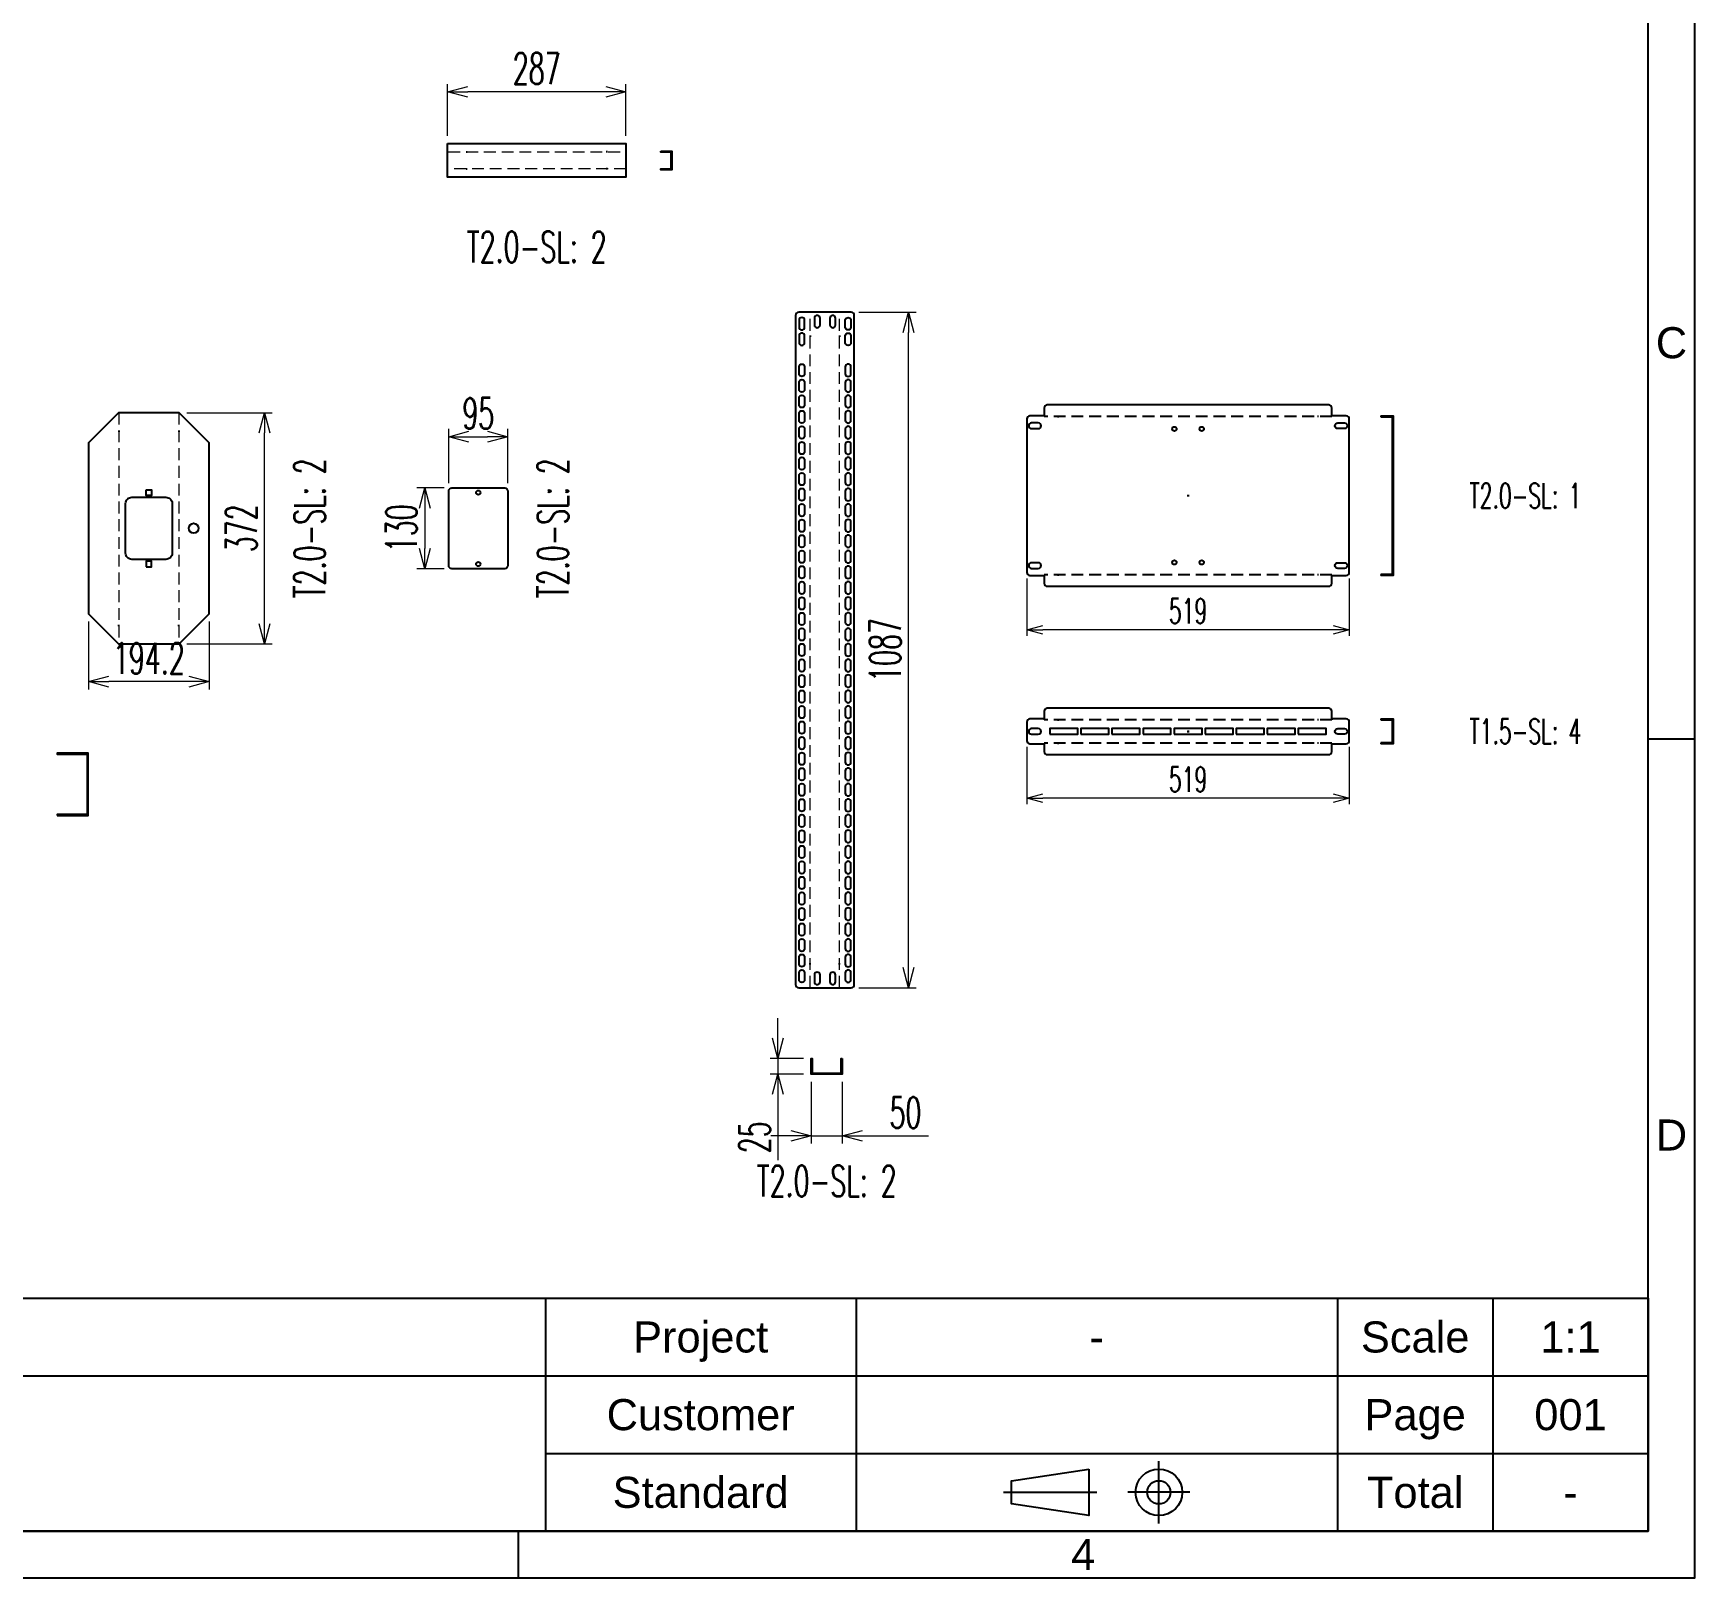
# Model space of a CAD drawing. Header units: millimetres. Extents: x 44190 to 77260, y -67199 to -50358.
# Drawn here: x 65276 to 67950, y -67199 to -64714 of the extents above; entities that cross this region are included whole.
import ezdxf
from ezdxf.enums import TextEntityAlignment as Align

# ---------------------------------------------------------------- set-up
doc = ezdxf.new("R2010")
doc.units = ezdxf.units.MM
doc.header["$LTSCALE"] = 3
doc.linetypes.add('HIDDEN', pattern=[9.525, 6.35, -3.175])
doc.layers.add('@.DM. NÉT ĐỨT', color=8, linetype='HIDDEN', lineweight=9)
for name, color, linetype in [('@.HIDDEN', 8, 'HIDDEN'), ('@.TEXT', 7, 'Continuous'), ('@.VISIBLE', 7, 'Continuous'), ('dim', 7, 'Continuous')]:
    doc.layers.add(name, color=color, linetype=linetype)
doc.styles.add('Ann_w01', font='romans.shx', dxfattribs={"width": 0.6, "bigfont": 'chineset.shx'})
doc.styles.add('Arial', font='arial.ttf')
doc.dimstyles.new('Dim 01_SC20', dxfattribs={"dimscale": 20, "dimtxt": 2, "dimasz": 1.3, "dimexe": 0.5, "dimexo": 0.5, "dimgap": 0.5, "dimtad": 1, "dimdec": 1, "dimzin": 12, "dimdsep": 46, "dimtxsty": 'Ann_w01', "dimblk": 'OPEN30', "dimcen": 1.5, "dimclrd": 6, "dimclre": 6, "dimclrt": 3, "dimadec": 1, "dimazin": 3, "dimtm": 1e-09, "dimtfac": 1, "dimtdec": 1, "dimtix": 1, "dimtmove": 0, "dimatfit": 3, "dimldrblk": 'OPEN30', "dimfxl": 1, "dimtolj": 1, "dimlwd": 20, "dimlwe": 20, "dimarcsym": 0})
doc.dimstyles.new('Dim 01_SC25', dxfattribs={"dimscale": 25, "dimtxt": 2, "dimasz": 1.3, "dimexe": 0.5, "dimexo": 0.5, "dimgap": 0.5, "dimtad": 1, "dimdec": 1, "dimzin": 12, "dimdsep": 46, "dimtxsty": 'Ann_w01', "dimblk": 'OPEN30', "dimcen": 1.5, "dimclrd": 6, "dimclre": 6, "dimclrt": 3, "dimadec": 1, "dimazin": 3, "dimtm": 1e-09, "dimtfac": 1, "dimtdec": 1, "dimtmove": 0, "dimatfit": 3, "dimldrblk": 'OPEN30', "dimfxl": 1, "dimtolj": 1, "dimlwd": 20, "dimlwe": 20, "dimarcsym": 0})

# ---------------------------------------------------------------- blocks, each defined once
blk = doc.blocks.new('_Open30')
at = {"color": 0, "linetype": 'ByBlock', "lineweight": -2}
for p, q in [((-1, 0.268), (0, 0)), ((0, 0), (-1, -0.268)), ((0, 0), (-1, 0))]:
    blk.add_line(p, q, dxfattribs=at)
blk = doc.blocks.new('*D326')
at = {"layer": 'Defpoints', "color": 0, "transparency": 16777216}
for p in [(65510.9, -65324.3), (65648.5, -65324.3), (65510.9, -65696.3)]:
    blk.add_point(p, dxfattribs=at)
at = {"layer": 'dim', "color": 6, "lineweight": 20, "transparency": 16777216}
for p, q in [((65523.4, -65324.3), (65661, -65324.3)), ((65648.5, -65663.8), (65648.5, -65356.8)), ((65523.4, -65696.3), (65661, -65696.3))]:
    blk.add_line(p, q, dxfattribs=at)
at = {"layer": 'dim', "color": 6, "lineweight": 20, "transparency": 16777216, "xscale": 32.5, "yscale": 32.5, "zscale": 32.5}
for p, rotation in [((65648.5, -65324.3), 90), ((65648.5, -65696.3), 270)]:
    blk.add_blockref('_Open30', p, dxfattribs=dict(at, rotation=rotation))
at = {"layer": 'dim', "color": 3, "transparency": 16777216, "insert": (65611, -65510.3), "char_height": 50, "attachment_point": 5, "rotation": 90, "style": 'Ann_w01'}
blk.add_mtext('\\A1;372', dxfattribs=at)
blk = doc.blocks.new('*D327')
at = {"layer": 'Defpoints', "color": 0, "transparency": 16777216}
for p in [(65365.2, -65647.8), (65559.4, -65647.8), (65365.2, -65757)]:
    blk.add_point(p, dxfattribs=at)
at = {"layer": 'dim', "color": 6, "lineweight": 20, "transparency": 16777216}
for p, q in [((65365.2, -65660.3), (65365.2, -65769.5)), ((65559.4, -65660.3), (65559.4, -65769.5)), ((65526.9, -65757), (65397.7, -65757))]:
    blk.add_line(p, q, dxfattribs=at)
at = {"layer": 'dim', "color": 6, "lineweight": 20, "transparency": 16777216, "xscale": 32.5, "yscale": 32.5, "zscale": 32.5, "rotation": 180}
blk.add_blockref('_Open30', (65365.2, -65757), dxfattribs=at)
at = {"layer": 'dim', "color": 6, "lineweight": 20, "transparency": 16777216, "xscale": 32.5, "yscale": 32.5, "zscale": 32.5}
blk.add_blockref('_Open30', (65559.4, -65757), dxfattribs=at)
at = {"layer": 'dim', "color": 3, "transparency": 16777216, "insert": (65462.3, -65719.5), "char_height": 50, "attachment_point": 5, "style": 'Ann_w01'}
blk.add_mtext('\\A1;194.2', dxfattribs=at)
blk = doc.blocks.new('*D328')
at = {"layer": 'Defpoints', "color": 0, "transparency": 16777216}
for p in [(65950, -65445.3), (65906.4, -65575.3), (65950, -65575.3)]:
    blk.add_point(p, dxfattribs=at)
at = {"layer": 'dim', "color": 6, "lineweight": 20, "transparency": 16777216}
for p, q in [((65937.5, -65445.3), (65893.9, -65445.3)), ((65906.4, -65477.8), (65906.4, -65542.8)), ((65937.5, -65575.3), (65893.9, -65575.3))]:
    blk.add_line(p, q, dxfattribs=at)
at = {"layer": 'dim', "color": 6, "lineweight": 20, "transparency": 16777216, "xscale": 32.5, "yscale": 32.5, "zscale": 32.5}
for p, rotation in [((65906.4, -65445.3), 90), ((65906.4, -65575.3), 270)]:
    blk.add_blockref('_Open30', p, dxfattribs=dict(at, rotation=rotation))
at = {"layer": 'dim', "color": 3, "transparency": 16777216, "insert": (65868.9, -65510.3), "char_height": 50, "attachment_point": 5, "rotation": 90, "style": 'Ann_w01'}
blk.add_mtext('\\A1;130', dxfattribs=at)
blk = doc.blocks.new('*D329')
at = {"layer": 'Defpoints', "color": 0, "transparency": 16777216}
for p in [(66040, -65362.9), (65945, -65450.3), (66040, -65450.3)]:
    blk.add_point(p, dxfattribs=at)
at = {"layer": 'dim', "color": 6, "lineweight": 20, "transparency": 16777216}
for p, q in [((65945, -65437.8), (65945, -65350.4)), ((66040, -65437.8), (66040, -65350.4)), ((65977.5, -65362.9), (66007.5, -65362.9))]:
    blk.add_line(p, q, dxfattribs=at)
at = {"layer": 'dim', "color": 6, "lineweight": 20, "transparency": 16777216, "xscale": 32.5, "yscale": 32.5, "zscale": 32.5, "rotation": 180}
blk.add_blockref('_Open30', (65945, -65362.9), dxfattribs=at)
at = {"layer": 'dim', "color": 6, "lineweight": 20, "transparency": 16777216, "xscale": 32.5, "yscale": 32.5, "zscale": 32.5}
blk.add_blockref('_Open30', (66040, -65362.9), dxfattribs=at)
at = {"layer": 'dim', "color": 3, "transparency": 16777216, "insert": (65992.5, -65325.4), "char_height": 50, "attachment_point": 5, "style": 'Ann_w01'}
blk.add_mtext('\\A1;95', dxfattribs=at)
blk = doc.blocks.new('*D340')
at = {"layer": 'Defpoints', "color": 0, "transparency": 16777216}
for p in [(65943.1, -64807.8), (65943.1, -64891), (66230.1, -64891)]:
    blk.add_point(p, dxfattribs=at)
at = {"layer": 'dim', "color": 6, "lineweight": 20, "transparency": 16777216}
for p, q in [((65943.1, -64878.5), (65943.1, -64795.3)), ((66230.1, -64878.5), (66230.1, -64795.3)), ((66197.6, -64807.8), (65975.6, -64807.8))]:
    blk.add_line(p, q, dxfattribs=at)
at = {"layer": 'dim', "color": 6, "lineweight": 20, "transparency": 16777216, "xscale": 32.5, "yscale": 32.5, "zscale": 32.5, "rotation": 180}
blk.add_blockref('_Open30', (65943.1, -64807.8), dxfattribs=at)
at = {"layer": 'dim', "color": 6, "lineweight": 20, "transparency": 16777216, "xscale": 32.5, "yscale": 32.5, "zscale": 32.5}
blk.add_blockref('_Open30', (66230.1, -64807.8), dxfattribs=at)
at = {"layer": 'dim', "color": 3, "transparency": 16777216, "insert": (66086.6, -64770.3), "char_height": 50, "attachment_point": 5, "style": 'Ann_w01'}
blk.add_mtext('\\A1;287', dxfattribs=at)
blk = doc.blocks.new('Standard ISO')
at = {"color": 6}
for p, q in [((4, -2), (4, 2)), ((-6, 0), (0, 0)), ((6, 0), (2, 0))]:
    blk.add_line(p, q, dxfattribs=at)
blk.add_lwpolyline([(-0.5, 1.5), (-0.5, -1.5), (-5.5, -0.75), (-5.5, 0.75), (-0.5, 1.5)])
for radius in [1.5, 0.75]:
    blk.add_circle((4, 0), radius)
blk = doc.blocks.new('KHUNG BAN VE (Made by Tung)')
at = {"layer": '@.VISIBLE', "color": 8}
for p, q in [((294, 54), (297, 54)), ((223, 18), (223, 3)), ((243, 18), (243, 3)), ((274, 18), (274, 3)), ((284, 18), (284, 3)), ((123, 13), (294, 13)), ((223, 8), (294, 8)), ((221.25, 3), (221.25, 0))]:
    blk.add_line(p, q, dxfattribs=at)
for points in [[(0, 0), (297, 0), (297, 210), (0, 210)], [(3, 3), (294, 3), (294, 207), (3, 207)], [(3, 18), (294, 18), (294, 3), (3, 3)]]:
    blk.add_lwpolyline(points, close=True, dxfattribs=at)
blk.add_blockref('Standard ISO', (258.5, 5.5))
at = {"layer": '@.TEXT', "color": 1, "style": 'Arial'}
for s, p in [('C', (295.5, 79.5)), ('D', (295.5, 28.5)), ('4', (257.625, 1.5))]:
    blk.add_text(s, height=2, dxfattribs=at).set_placement(p, align=Align.MIDDLE_CENTER)
at = {"layer": '@.TEXT', "color": 2, "style": 'Arial'}
for s, p in [('Project', (233, 15.5)), ('Scale', (279, 15.5)), ('Customer', (233, 10.5)), ('Page', (279, 10.5)), ('Standard', (233, 5.5)), ('Total', (279, 5.5))]:
    blk.add_text(s, height=2, dxfattribs=at).set_placement(p, align=Align.MIDDLE_CENTER)
at = {"layer": '@.TEXT', "color": 1, "style": 'Arial'}
for tag, height, p in [('DESIGNER_NAME', 2, (38, 15.5)), ('PROJECT_CODE', 2, (258.5, 15.5)), ('SCALE', 2, (289, 15.5)), ('APPROVED_NAME', 2, (38, 10.5)), ('CUSTOMER_NAME', 2, (258.5, 10.5)), ('PAGE', 2, (289, 10.5)), ('DRAWING_NAME', 4, (173, 8)), ('TOTAL', 2, (289, 5.5))]:
    blk.add_attdef(tag, text='', height=height, dxfattribs=at).set_placement(p, align=Align.MIDDLE_CENTER)
blk = doc.blocks.new('*D357')
at = {"layer": 'Defpoints', "color": 0, "transparency": 16777216}
for p in [(66528.3, -66388.5), (66578.3, -66388.5), (66578.3, -66488)]:
    blk.add_point(p, dxfattribs=at)
at = {"layer": 'dim', "color": 6, "lineweight": 20, "transparency": 16777216}
for p, q in [((66528.3, -66401), (66528.3, -66500.5)), ((66578.3, -66401), (66578.3, -66500.5)), ((66495.8, -66488), (66463.3, -66488)), ((66528.3, -66488), (66578.3, -66488)), ((66610.8, -66488), (66716.9, -66488))]:
    blk.add_line(p, q, dxfattribs=at)
at = {"layer": 'dim', "color": 6, "lineweight": 20, "transparency": 16777216, "xscale": 32.5, "yscale": 32.5, "zscale": 32.5}
blk.add_blockref('_Open30', (66528.3, -66488), dxfattribs=at)
at = {"layer": 'dim', "color": 6, "lineweight": 20, "transparency": 16777216, "xscale": 32.5, "yscale": 32.5, "zscale": 32.5, "rotation": 180}
blk.add_blockref('_Open30', (66578.3, -66488), dxfattribs=at)
at = {"layer": 'dim', "color": 3, "transparency": 16777216, "insert": (66680.1, -66450.5), "char_height": 50, "attachment_point": 5, "style": 'Ann_w01'}
blk.add_mtext('\\A1;50', dxfattribs=at)
blk = doc.blocks.new('*D358')
at = {"layer": 'Defpoints', "color": 0, "transparency": 16777216}
for p in [(66528.3, -66363.5), (66474.7, -66388.5), (66528.3, -66388.5)]:
    blk.add_point(p, dxfattribs=at)
at = {"layer": 'dim', "color": 6, "lineweight": 20, "transparency": 16777216}
for p, q in [((66474.7, -66331), (66474.7, -66298.5)), ((66515.8, -66363.5), (66462.2, -66363.5)), ((66474.7, -66363.5), (66474.7, -66388.5)), ((66515.8, -66388.5), (66462.2, -66388.5)), ((66474.7, -66421), (66474.7, -66527.1))]:
    blk.add_line(p, q, dxfattribs=at)
at = {"layer": 'dim', "color": 6, "lineweight": 20, "transparency": 16777216, "xscale": 32.5, "yscale": 32.5, "zscale": 32.5}
for p, rotation in [((66474.7, -66363.5), 270), ((66474.7, -66388.5), 90)]:
    blk.add_blockref('_Open30', p, dxfattribs=dict(at, rotation=rotation))
at = {"layer": 'dim', "color": 3, "transparency": 16777216, "insert": (66437.2, -66490.3), "char_height": 50, "attachment_point": 5, "rotation": 90, "style": 'Ann_w01'}
blk.add_mtext('\\A1;25', dxfattribs=at)
blk = doc.blocks.new('*D359')
at = {"layer": 'Defpoints', "color": 0, "transparency": 16777216}
for p in [(66592.7, -65162.5), (66684.9, -65162.5), (66592.7, -66249.5)]:
    blk.add_point(p, dxfattribs=at)
at = {"layer": 'dim', "color": 6, "lineweight": 20, "transparency": 16777216}
for p, q in [((66605.2, -65162.5), (66697.4, -65162.5)), ((66684.9, -66217), (66684.9, -65195)), ((66605.2, -66249.5), (66697.4, -66249.5))]:
    blk.add_line(p, q, dxfattribs=at)
at = {"layer": 'dim', "color": 6, "lineweight": 20, "transparency": 16777216, "xscale": 32.5, "yscale": 32.5, "zscale": 32.5}
for p, rotation in [((66684.9, -65162.5), 90), ((66684.9, -66249.5), 270)]:
    blk.add_blockref('_Open30', p, dxfattribs=dict(at, rotation=rotation))
at = {"layer": 'dim', "color": 3, "transparency": 16777216, "insert": (66647.4, -65706), "char_height": 50, "attachment_point": 5, "rotation": 90, "style": 'Ann_w01'}
blk.add_mtext('\\A1;1087', dxfattribs=at)
blk = doc.blocks.new('Oval 20x9')
at = {"layer": '@.VISIBLE', "color": 2}
blk.add_lwpolyline([(-5.5, -4.5), (5.5, -4.5, 0.414214), (10, 0), (10, 0, 0.414214), (5.5, 4.5), (-5.5, 4.5, 0.414214), (-10, 0), (-10, 0, 0.414214)], format="xyb", close=True, dxfattribs=at)
blk = doc.blocks.new('*D362')
at = {"layer": 'Defpoints', "color": 0, "transparency": 16777216}
for p in [(66875.4, -65581.2), (67394.4, -65581.2), (66875.4, -65673.4)]:
    blk.add_point(p, dxfattribs=at)
at = {"layer": 'dim', "color": 6, "lineweight": 20, "transparency": 16777216}
for p, q in [((66875.4, -65591.2), (66875.4, -65683.4)), ((67394.4, -65591.2), (67394.4, -65683.4)), ((67368.4, -65673.4), (66901.4, -65673.4))]:
    blk.add_line(p, q, dxfattribs=at)
at = {"layer": 'dim', "color": 6, "lineweight": 20, "transparency": 16777216, "xscale": 26, "yscale": 26, "zscale": 26, "rotation": 180}
blk.add_blockref('_Open30', (66875.4, -65673.4), dxfattribs=at)
at = {"layer": 'dim', "color": 6, "lineweight": 20, "transparency": 16777216, "xscale": 26, "yscale": 26, "zscale": 26}
blk.add_blockref('_Open30', (67394.4, -65673.4), dxfattribs=at)
at = {"layer": 'dim', "color": 3, "transparency": 16777216, "insert": (67134.9, -65643.4), "char_height": 40, "attachment_point": 5, "style": 'Ann_w01'}
blk.add_mtext('\\A1;519', dxfattribs=at)
blk = doc.blocks.new('*D363')
at = {"layer": 'Defpoints', "color": 0, "transparency": 16777216}
for p in [(66875.4, -65852.1), (67394.4, -65852.1), (66875.4, -65944.3)]:
    blk.add_point(p, dxfattribs=at)
at = {"layer": 'dim', "color": 6, "lineweight": 20, "transparency": 16777216}
for p, q in [((66875.4, -65862.1), (66875.4, -65954.3)), ((67394.4, -65862.1), (67394.4, -65954.3)), ((67368.4, -65944.3), (66901.4, -65944.3))]:
    blk.add_line(p, q, dxfattribs=at)
at = {"layer": 'dim', "color": 6, "lineweight": 20, "transparency": 16777216, "xscale": 26, "yscale": 26, "zscale": 26, "rotation": 180}
blk.add_blockref('_Open30', (66875.4, -65944.3), dxfattribs=at)
at = {"layer": 'dim', "color": 6, "lineweight": 20, "transparency": 16777216, "xscale": 26, "yscale": 26, "zscale": 26}
blk.add_blockref('_Open30', (67394.4, -65944.3), dxfattribs=at)
at = {"layer": 'dim', "color": 3, "transparency": 16777216, "insert": (67134.9, -65914.3), "char_height": 40, "attachment_point": 5, "style": 'Ann_w01'}
blk.add_mtext('\\A1;519', dxfattribs=at)
blk = doc.blocks.new('*U360')
blk.add_lwpolyline([(-22.5, -4.5), (22.5, -4.5), (22.5, 4.5), (-22.5, 4.5)], close=True)
blk = doc.blocks.new('*U361')
at = {"color": 0, "linetype": 'ByBlock', "lineweight": -2, "transparency": 16777216}
for p in [(0, 0), (50, 0), (100, 0), (150, 0), (200, 0), (250, 0), (300, 0), (350, 0), (400, 0)]:
    blk.add_blockref('*U360', p, dxfattribs=at)

msp = doc.modelspace()

# ---------------------------------------------------------------- linework, layer by layer
at = {"color": 1}
for p, q in [((65972.9, -64904.63), (65974.9, -64904.63)), ((66200.31, -64904.63), (66198.31, -64904.63)), ((65972.9, -64931.83), (65974.9, -64931.83)), ((66200.31, -64931.83), (66198.31, -64931.83)), ((66526.95, -65200.01), (66526.95, -65202.01)), ((66574.15, -65200.01), (66574.15, -65202.01)), ((65413.82, -65352.91), (65413.82, -65354.91)), ((65510.82, -65352.91), (65510.82, -65354.91)), ((65413.82, -65667.6), (65413.82, -65665.6)), ((65510.82, -65667.6), (65510.82, -65665.6)), ((66526.95, -66212.05), (66526.95, -66210.05)), ((66574.15, -66212.05), (66574.15, -66210.05))]:
    msp.add_line(p, q, dxfattribs=at)
for points in [[(65943.1, -64891.03), (66230.1, -64891.03), (66230.1, -64945.43), (65943.1, -64945.43)], [(66286.25, -64903.23), (66304.25, -64903.23), (66304.25, -64933.23), (66286.25, -64933.23), (66286.25, -64931.73), (66302.75, -64931.73), (66302.75, -64904.73), (66286.25, -64904.73)], [(65413.72, -65324.25), (65365.22, -65372.75), (65365.22, -65647.75), (65413.72, -65696.25), (65510.92, -65696.25), (65559.42, -65647.75), (65559.42, -65372.75), (65510.92, -65324.25), (65413.72, -65324.25)], [(65457.82, -65448.25), (65466.82, -65448.25), (65466.82, -65457.25), (65457.82, -65457.25)], [(65457.82, -65572.25), (65466.82, -65572.25), (65466.82, -65563.25), (65457.82, -65563.25)], [(65314.71, -65972.27), (65364.71, -65972.27), (65364.71, -65872.27), (65314.71, -65872.27), (65314.71, -65873.77), (65363.21, -65873.77), (65363.21, -65970.77), (65314.71, -65970.77)], [(66578.35, -66363.51), (66578.35, -66388.51), (66528.35, -66388.51), (66528.35, -66363.51), (66529.85, -66363.51), (66529.85, -66387.01), (66576.85, -66387.01), (66576.85, -66363.51)]]:
    msp.add_lwpolyline(points, close=True)
for points in [[(66592.75, -66249.53, 0.4142136), (66597.75, -66244.53), (66597.75, -65167.53, 0.4142136), (66592.75, -65162.53), (66508.35, -65162.53, 0.4142136), (66503.35, -65167.53), (66503.35, -66244.53, 0.4142136), (66508.35, -66249.53)], [(66517.85, -65186.53), (66517.85, -65175.53, 0.4142136), (66513.35, -65171.03), (66513.35, -65171.03, 0.4142136), (66508.85, -65175.53), (66508.85, -65186.53, 0.4142136), (66513.35, -65191.03), (66513.35, -65191.03, 0.4142136)], [(66542.55, -65183.03), (66542.55, -65172.03, 0.4142136), (66538.05, -65167.53), (66538.05, -65167.53, 0.4142136), (66533.55, -65172.03), (66533.55, -65183.03, 0.4142136), (66538.05, -65187.53), (66538.05, -65187.53, 0.4142136)], [(66567.55, -65183.03), (66567.55, -65172.03, 0.4142136), (66563.05, -65167.53), (66563.05, -65167.53, 0.4142136), (66558.55, -65172.03), (66558.55, -65183.03, 0.4142136), (66563.05, -65187.53), (66563.05, -65187.53, 0.4142136)], [(66583.25, -65186.53), (66583.25, -65175.53, -0.4142136), (66587.75, -65171.03), (66587.75, -65171.03, -0.4142136), (66592.25, -65175.53), (66592.25, -65186.53, -0.4142136), (66587.75, -65191.03), (66587.75, -65191.03, -0.4142136)], [(66517.85, -65211.53), (66517.85, -65200.53, 0.4142136), (66513.35, -65196.03), (66513.35, -65196.03, 0.4142136), (66508.85, -65200.53), (66508.85, -65211.53, 0.4142136), (66513.35, -65216.03), (66513.35, -65216.03, 0.4142136)], [(66583.25, -65211.53), (66583.25, -65200.53, -0.4142136), (66587.75, -65196.03), (66587.75, -65196.03, -0.4142136), (66592.25, -65200.53), (66592.25, -65211.53, -0.4142136), (66587.75, -65216.03), (66587.75, -65216.03, -0.4142136)], [(66517.85, -65250.53), (66517.85, -65261.53, -0.4142136), (66513.35, -65266.03), (66513.35, -65266.03, -0.4142136), (66508.85, -65261.53), (66508.85, -65250.53, -0.4142136), (66513.35, -65246.03), (66513.35, -65246.03, -0.4142136)], [(66583.25, -65250.53), (66583.25, -65261.53, 0.4142136), (66587.75, -65266.03), (66587.75, -65266.03, 0.4142136), (66592.25, -65261.53), (66592.25, -65250.53, 0.4142136), (66587.75, -65246.03), (66587.75, -65246.03, 0.4142136)], [(66517.85, -65275.53), (66517.85, -65286.53, -0.4142136), (66513.35, -65291.03), (66513.35, -65291.03, -0.4142136), (66508.85, -65286.53), (66508.85, -65275.53, -0.4142136), (66513.35, -65271.03), (66513.35, -65271.03, -0.4142136)], [(66583.25, -65275.53), (66583.25, -65286.53, 0.4142136), (66587.75, -65291.03), (66587.75, -65291.03, 0.4142136), (66592.25, -65286.53), (66592.25, -65275.53, 0.4142136), (66587.75, -65271.03), (66587.75, -65271.03, 0.4142136)], [(66517.85, -65300.53), (66517.85, -65311.53, -0.4142136), (66513.35, -65316.03), (66513.35, -65316.03, -0.4142136), (66508.85, -65311.53), (66508.85, -65300.53, -0.4142136), (66513.35, -65296.03), (66513.35, -65296.03, -0.4142136)], [(66583.25, -65300.53), (66583.25, -65311.53, 0.4142136), (66587.75, -65316.03), (66587.75, -65316.03, 0.4142136), (66592.25, -65311.53), (66592.25, -65300.53, 0.4142136), (66587.75, -65296.03), (66587.75, -65296.03, 0.4142136)], [(66517.85, -65325.53), (66517.85, -65336.53, -0.4142136), (66513.35, -65341.03), (66513.35, -65341.03, -0.4142136), (66508.85, -65336.53), (66508.85, -65325.53, -0.4142136), (66513.35, -65321.03), (66513.35, -65321.03, -0.4142136)], [(66583.25, -65325.53), (66583.25, -65336.53, 0.4142136), (66587.75, -65341.03), (66587.75, -65341.03, 0.4142136), (66592.25, -65336.53), (66592.25, -65325.53, 0.4142136), (66587.75, -65321.03), (66587.75, -65321.03, 0.4142136)], [(66517.85, -65350.53), (66517.85, -65361.53, -0.4142136), (66513.35, -65366.03), (66513.35, -65366.03, -0.4142136), (66508.85, -65361.53), (66508.85, -65350.53, -0.4142136), (66513.35, -65346.03), (66513.35, -65346.03, -0.4142136)], [(66583.25, -65350.53), (66583.25, -65361.53, 0.4142136), (66587.75, -65366.03), (66587.75, -65366.03, 0.4142136), (66592.25, -65361.53), (66592.25, -65350.53, 0.4142136), (66587.75, -65346.03), (66587.75, -65346.03, 0.4142136)], [(66517.85, -65375.53), (66517.85, -65386.53, -0.4142136), (66513.35, -65391.03), (66513.35, -65391.03, -0.4142136), (66508.85, -65386.53), (66508.85, -65375.53, -0.4142136), (66513.35, -65371.03), (66513.35, -65371.03, -0.4142136)], [(66583.25, -65375.53), (66583.25, -65386.53, 0.4142136), (66587.75, -65391.03), (66587.75, -65391.03, 0.4142136), (66592.25, -65386.53), (66592.25, -65375.53, 0.4142136), (66587.75, -65371.03), (66587.75, -65371.03, 0.4142136)], [(66517.85, -65400.53), (66517.85, -65411.53, -0.4142136), (66513.35, -65416.03), (66513.35, -65416.03, -0.4142136), (66508.85, -65411.53), (66508.85, -65400.53, -0.4142136), (66513.35, -65396.03), (66513.35, -65396.03, -0.4142136)], [(66583.25, -65400.53), (66583.25, -65411.53, 0.4142136), (66587.75, -65416.03), (66587.75, -65416.03, 0.4142136), (66592.25, -65411.53), (66592.25, -65400.53, 0.4142136), (66587.75, -65396.03), (66587.75, -65396.03, 0.4142136)], [(66517.85, -65425.53), (66517.85, -65436.53, -0.4142136), (66513.35, -65441.03), (66513.35, -65441.03, -0.4142136), (66508.85, -65436.53), (66508.85, -65425.53, -0.4142136), (66513.35, -65421.03), (66513.35, -65421.03, -0.4142136)], [(66583.25, -65425.53), (66583.25, -65436.53, 0.4142136), (66587.75, -65441.03), (66587.75, -65441.03, 0.4142136), (66592.25, -65436.53), (66592.25, -65425.53, 0.4142136), (66587.75, -65421.03), (66587.75, -65421.03, 0.4142136)], [(65499.82, -65470.25), (65499.82, -65550.25, -0.4142136), (65489.82, -65560.25), (65434.82, -65560.25, -0.4142136), (65424.82, -65550.25), (65424.82, -65470.25, -0.4142136), (65434.82, -65460.25), (65489.82, -65460.25, -0.4142136)], [(66040.02, -65450.25), (66040.02, -65570.25, -0.4142136), (66035.02, -65575.25), (65950.02, -65575.25, -0.4142136), (65945.02, -65570.25), (65945.02, -65450.25, -0.4142136), (65950.02, -65445.25), (66035.02, -65445.25, -0.4142136)], [(66517.85, -65450.53), (66517.85, -65461.53, -0.4142136), (66513.35, -65466.03), (66513.35, -65466.03, -0.4142136), (66508.85, -65461.53), (66508.85, -65450.53, -0.4142136), (66513.35, -65446.03), (66513.35, -65446.03, -0.4142136)], [(66583.25, -65450.53), (66583.25, -65461.53, 0.4142136), (66587.75, -65466.03), (66587.75, -65466.03, 0.4142136), (66592.25, -65461.53), (66592.25, -65450.53, 0.4142136), (66587.75, -65446.03), (66587.75, -65446.03, 0.4142136)], [(66517.85, -65475.53), (66517.85, -65486.53, -0.4142136), (66513.35, -65491.03), (66513.35, -65491.03, -0.4142136), (66508.85, -65486.53), (66508.85, -65475.53, -0.4142136), (66513.35, -65471.03), (66513.35, -65471.03, -0.4142136)], [(66583.25, -65475.53), (66583.25, -65486.53, 0.4142136), (66587.75, -65491.03), (66587.75, -65491.03, 0.4142136), (66592.25, -65486.53), (66592.25, -65475.53, 0.4142136), (66587.75, -65471.03), (66587.75, -65471.03, 0.4142136)], [(66517.85, -65500.53), (66517.85, -65511.53, -0.4142136), (66513.35, -65516.03), (66513.35, -65516.03, -0.4142136), (66508.85, -65511.53), (66508.85, -65500.53, -0.4142136), (66513.35, -65496.03), (66513.35, -65496.03, -0.4142136)], [(66583.25, -65500.53), (66583.25, -65511.53, 0.4142136), (66587.75, -65516.03), (66587.75, -65516.03, 0.4142136), (66592.25, -65511.53), (66592.25, -65500.53, 0.4142136), (66587.75, -65496.03), (66587.75, -65496.03, 0.4142136)], [(66517.85, -65525.53), (66517.85, -65536.53, -0.4142136), (66513.35, -65541.03), (66513.35, -65541.03, -0.4142136), (66508.85, -65536.53), (66508.85, -65525.53, -0.4142136), (66513.35, -65521.03), (66513.35, -65521.03, -0.4142136)], [(66517.85, -65550.53), (66517.85, -65561.53, -0.4142136), (66513.35, -65566.03), (66513.35, -65566.03, -0.4142136), (66508.85, -65561.53), (66508.85, -65550.53, -0.4142136), (66513.35, -65546.03), (66513.35, -65546.03, -0.4142136)], [(66583.25, -65525.53), (66583.25, -65536.53, 0.4142136), (66587.75, -65541.03), (66587.75, -65541.03, 0.4142136), (66592.25, -65536.53), (66592.25, -65525.53, 0.4142136), (66587.75, -65521.03), (66587.75, -65521.03, 0.4142136)], [(66583.25, -65550.53), (66583.25, -65561.53, 0.4142136), (66587.75, -65566.03), (66587.75, -65566.03, 0.4142136), (66592.25, -65561.53), (66592.25, -65550.53, 0.4142136), (66587.75, -65546.03), (66587.75, -65546.03, 0.4142136)], [(66517.85, -65575.53), (66517.85, -65586.53, -0.4142136), (66513.35, -65591.03), (66513.35, -65591.03, -0.4142136), (66508.85, -65586.53), (66508.85, -65575.53, -0.4142136), (66513.35, -65571.03), (66513.35, -65571.03, -0.4142136)], [(66583.25, -65575.53), (66583.25, -65586.53, 0.4142136), (66587.75, -65591.03), (66587.75, -65591.03, 0.4142136), (66592.25, -65586.53), (66592.25, -65575.53, 0.4142136), (66587.75, -65571.03), (66587.75, -65571.03, 0.4142136)], [(66517.85, -65600.53), (66517.85, -65611.53, -0.4142136), (66513.35, -65616.03), (66513.35, -65616.03, -0.4142136), (66508.85, -65611.53), (66508.85, -65600.53, -0.4142136), (66513.35, -65596.03), (66513.35, -65596.03, -0.4142136)], [(66583.25, -65600.53), (66583.25, -65611.53, 0.4142136), (66587.75, -65616.03), (66587.75, -65616.03, 0.4142136), (66592.25, -65611.53), (66592.25, -65600.53, 0.4142136), (66587.75, -65596.03), (66587.75, -65596.03, 0.4142136)], [(66517.85, -65625.53), (66517.85, -65636.53, -0.4142136), (66513.35, -65641.03), (66513.35, -65641.03, -0.4142136), (66508.85, -65636.53), (66508.85, -65625.53, -0.4142136), (66513.35, -65621.03), (66513.35, -65621.03, -0.4142136)], [(66583.25, -65625.53), (66583.25, -65636.53, 0.4142136), (66587.75, -65641.03), (66587.75, -65641.03, 0.4142136), (66592.25, -65636.53), (66592.25, -65625.53, 0.4142136), (66587.75, -65621.03), (66587.75, -65621.03, 0.4142136)], [(66517.85, -65650.53), (66517.85, -65661.53, -0.4142136), (66513.35, -65666.03), (66513.35, -65666.03, -0.4142136), (66508.85, -65661.53), (66508.85, -65650.53, -0.4142136), (66513.35, -65646.03), (66513.35, -65646.03, -0.4142136)], [(66583.25, -65650.53), (66583.25, -65661.53, 0.4142136), (66587.75, -65666.03), (66587.75, -65666.03, 0.4142136), (66592.25, -65661.53), (66592.25, -65650.53, 0.4142136), (66587.75, -65646.03), (66587.75, -65646.03, 0.4142136)], [(66517.85, -65675.53), (66517.85, -65686.53, -0.4142136), (66513.35, -65691.03), (66513.35, -65691.03, -0.4142136), (66508.85, -65686.53), (66508.85, -65675.53, -0.4142136), (66513.35, -65671.03), (66513.35, -65671.03, -0.4142136)], [(66583.25, -65675.53), (66583.25, -65686.53, 0.4142136), (66587.75, -65691.03), (66587.75, -65691.03, 0.4142136), (66592.25, -65686.53), (66592.25, -65675.53, 0.4142136), (66587.75, -65671.03), (66587.75, -65671.03, 0.4142136)], [(66517.85, -65700.53), (66517.85, -65711.53, -0.4142136), (66513.35, -65716.03), (66513.35, -65716.03, -0.4142136), (66508.85, -65711.53), (66508.85, -65700.53, -0.4142136), (66513.35, -65696.03), (66513.35, -65696.03, -0.4142136)], [(66583.25, -65700.53), (66583.25, -65711.53, 0.4142136), (66587.75, -65716.03), (66587.75, -65716.03, 0.4142136), (66592.25, -65711.53), (66592.25, -65700.53, 0.4142136), (66587.75, -65696.03), (66587.75, -65696.03, 0.4142136)], [(66517.85, -65725.53), (66517.85, -65736.53, -0.4142136), (66513.35, -65741.03), (66513.35, -65741.03, -0.4142136), (66508.85, -65736.53), (66508.85, -65725.53, -0.4142136), (66513.35, -65721.03), (66513.35, -65721.03, -0.4142136)], [(66583.25, -65725.53), (66583.25, -65736.53, 0.4142136), (66587.75, -65741.03), (66587.75, -65741.03, 0.4142136), (66592.25, -65736.53), (66592.25, -65725.53, 0.4142136), (66587.75, -65721.03), (66587.75, -65721.03, 0.4142136)], [(66517.85, -65750.53), (66517.85, -65761.53, -0.4142136), (66513.35, -65766.03), (66513.35, -65766.03, -0.4142136), (66508.85, -65761.53), (66508.85, -65750.53, -0.4142136), (66513.35, -65746.03), (66513.35, -65746.03, -0.4142136)], [(66583.25, -65750.53), (66583.25, -65761.53, 0.4142136), (66587.75, -65766.03), (66587.75, -65766.03, 0.4142136), (66592.25, -65761.53), (66592.25, -65750.53, 0.4142136), (66587.75, -65746.03), (66587.75, -65746.03, 0.4142136)], [(66517.85, -65775.53), (66517.85, -65786.53, -0.4142136), (66513.35, -65791.03), (66513.35, -65791.03, -0.4142136), (66508.85, -65786.53), (66508.85, -65775.53, -0.4142136), (66513.35, -65771.03), (66513.35, -65771.03, -0.4142136)], [(66583.25, -65775.53), (66583.25, -65786.53, 0.4142136), (66587.75, -65791.03), (66587.75, -65791.03, 0.4142136), (66592.25, -65786.53), (66592.25, -65775.53, 0.4142136), (66587.75, -65771.03), (66587.75, -65771.03, 0.4142136)], [(66517.85, -65800.53), (66517.85, -65811.53, -0.4142136), (66513.35, -65816.03), (66513.35, -65816.03, -0.4142136), (66508.85, -65811.53), (66508.85, -65800.53, -0.4142136), (66513.35, -65796.03), (66513.35, -65796.03, -0.4142136)], [(66583.25, -65800.53), (66583.25, -65811.53, 0.4142136), (66587.75, -65816.03), (66587.75, -65816.03, 0.4142136), (66592.25, -65811.53), (66592.25, -65800.53, 0.4142136), (66587.75, -65796.03), (66587.75, -65796.03, 0.4142136)], [(66517.85, -65825.53), (66517.85, -65836.53, -0.4142136), (66513.35, -65841.03), (66513.35, -65841.03, -0.4142136), (66508.85, -65836.53), (66508.85, -65825.53, -0.4142136), (66513.35, -65821.03), (66513.35, -65821.03, -0.4142136)], [(66583.25, -65825.53), (66583.25, -65836.53, 0.4142136), (66587.75, -65841.03), (66587.75, -65841.03, 0.4142136), (66592.25, -65836.53), (66592.25, -65825.53, 0.4142136), (66587.75, -65821.03), (66587.75, -65821.03, 0.4142136)], [(66517.85, -65850.53), (66517.85, -65861.53, -0.4142136), (66513.35, -65866.03), (66513.35, -65866.03, -0.4142136), (66508.85, -65861.53), (66508.85, -65850.53, -0.4142136), (66513.35, -65846.03), (66513.35, -65846.03, -0.4142136)], [(66583.25, -65850.53), (66583.25, -65861.53, 0.4142136), (66587.75, -65866.03), (66587.75, -65866.03, 0.4142136), (66592.25, -65861.53), (66592.25, -65850.53, 0.4142136), (66587.75, -65846.03), (66587.75, -65846.03, 0.4142136)], [(66517.85, -65875.53), (66517.85, -65886.53, -0.4142136), (66513.35, -65891.03), (66513.35, -65891.03, -0.4142136), (66508.85, -65886.53), (66508.85, -65875.53, -0.4142136), (66513.35, -65871.03), (66513.35, -65871.03, -0.4142136)], [(66583.25, -65875.53), (66583.25, -65886.53, 0.4142136), (66587.75, -65891.03), (66587.75, -65891.03, 0.4142136), (66592.25, -65886.53), (66592.25, -65875.53, 0.4142136), (66587.75, -65871.03), (66587.75, -65871.03, 0.4142136)], [(66517.85, -65900.53), (66517.85, -65911.53, -0.4142136), (66513.35, -65916.03), (66513.35, -65916.03, -0.4142136), (66508.85, -65911.53), (66508.85, -65900.53, -0.4142136), (66513.35, -65896.03), (66513.35, -65896.03, -0.4142136)], [(66583.25, -65900.53), (66583.25, -65911.53, 0.4142136), (66587.75, -65916.03), (66587.75, -65916.03, 0.4142136), (66592.25, -65911.53), (66592.25, -65900.53, 0.4142136), (66587.75, -65896.03), (66587.75, -65896.03, 0.4142136)], [(66517.85, -65925.53), (66517.85, -65936.53, -0.4142136), (66513.35, -65941.03), (66513.35, -65941.03, -0.4142136), (66508.85, -65936.53), (66508.85, -65925.53, -0.4142136), (66513.35, -65921.03), (66513.35, -65921.03, -0.4142136)], [(66517.85, -65950.53), (66517.85, -65961.53, -0.4142136), (66513.35, -65966.03), (66513.35, -65966.03, -0.4142136), (66508.85, -65961.53), (66508.85, -65950.53, -0.4142136), (66513.35, -65946.03), (66513.35, -65946.03, -0.4142136)], [(66583.25, -65925.53), (66583.25, -65936.53, 0.4142136), (66587.75, -65941.03), (66587.75, -65941.03, 0.4142136), (66592.25, -65936.53), (66592.25, -65925.53, 0.4142136), (66587.75, -65921.03), (66587.75, -65921.03, 0.4142136)], [(66583.25, -65950.53), (66583.25, -65961.53, 0.4142136), (66587.75, -65966.03), (66587.75, -65966.03, 0.4142136), (66592.25, -65961.53), (66592.25, -65950.53, 0.4142136), (66587.75, -65946.03), (66587.75, -65946.03, 0.4142136)], [(66517.85, -65975.53), (66517.85, -65986.53, -0.4142136), (66513.35, -65991.03), (66513.35, -65991.03, -0.4142136), (66508.85, -65986.53), (66508.85, -65975.53, -0.4142136), (66513.35, -65971.03), (66513.35, -65971.03, -0.4142136)], [(66583.25, -65975.53), (66583.25, -65986.53, 0.4142136), (66587.75, -65991.03), (66587.75, -65991.03, 0.4142136), (66592.25, -65986.53), (66592.25, -65975.53, 0.4142136), (66587.75, -65971.03), (66587.75, -65971.03, 0.4142136)], [(66517.85, -66000.53), (66517.85, -66011.53, -0.4142136), (66513.35, -66016.03), (66513.35, -66016.03, -0.4142136), (66508.85, -66011.53), (66508.85, -66000.53, -0.4142136), (66513.35, -65996.03), (66513.35, -65996.03, -0.4142136)], [(66583.25, -66000.53), (66583.25, -66011.53, 0.4142136), (66587.75, -66016.03), (66587.75, -66016.03, 0.4142136), (66592.25, -66011.53), (66592.25, -66000.53, 0.4142136), (66587.75, -65996.03), (66587.75, -65996.03, 0.4142136)], [(66517.85, -66025.53), (66517.85, -66036.53, -0.4142136), (66513.35, -66041.03), (66513.35, -66041.03, -0.4142136), (66508.85, -66036.53), (66508.85, -66025.53, -0.4142136), (66513.35, -66021.03), (66513.35, -66021.03, -0.4142136)], [(66583.25, -66025.53), (66583.25, -66036.53, 0.4142136), (66587.75, -66041.03), (66587.75, -66041.03, 0.4142136), (66592.25, -66036.53), (66592.25, -66025.53, 0.4142136), (66587.75, -66021.03), (66587.75, -66021.03, 0.4142136)], [(66517.85, -66050.53), (66517.85, -66061.53, -0.4142136), (66513.35, -66066.03), (66513.35, -66066.03, -0.4142136), (66508.85, -66061.53), (66508.85, -66050.53, -0.4142136), (66513.35, -66046.03), (66513.35, -66046.03, -0.4142136)], [(66583.25, -66050.53), (66583.25, -66061.53, 0.4142136), (66587.75, -66066.03), (66587.75, -66066.03, 0.4142136), (66592.25, -66061.53), (66592.25, -66050.53, 0.4142136), (66587.75, -66046.03), (66587.75, -66046.03, 0.4142136)], [(66517.85, -66075.53), (66517.85, -66086.53, -0.4142136), (66513.35, -66091.03), (66513.35, -66091.03, -0.4142136), (66508.85, -66086.53), (66508.85, -66075.53, -0.4142136), (66513.35, -66071.03), (66513.35, -66071.03, -0.4142136)], [(66583.25, -66075.53), (66583.25, -66086.53, 0.4142136), (66587.75, -66091.03), (66587.75, -66091.03, 0.4142136), (66592.25, -66086.53), (66592.25, -66075.53, 0.4142136), (66587.75, -66071.03), (66587.75, -66071.03, 0.4142136)], [(66517.85, -66100.53), (66517.85, -66111.53, -0.4142136), (66513.35, -66116.03), (66513.35, -66116.03, -0.4142136), (66508.85, -66111.53), (66508.85, -66100.53, -0.4142136), (66513.35, -66096.03), (66513.35, -66096.03, -0.4142136)], [(66583.25, -66100.53), (66583.25, -66111.53, 0.4142136), (66587.75, -66116.03), (66587.75, -66116.03, 0.4142136), (66592.25, -66111.53), (66592.25, -66100.53, 0.4142136), (66587.75, -66096.03), (66587.75, -66096.03, 0.4142136)], [(66517.85, -66125.53), (66517.85, -66136.53, -0.4142136), (66513.35, -66141.03), (66513.35, -66141.03, -0.4142136), (66508.85, -66136.53), (66508.85, -66125.53, -0.4142136), (66513.35, -66121.03), (66513.35, -66121.03, -0.4142136)], [(66583.25, -66125.53), (66583.25, -66136.53, 0.4142136), (66587.75, -66141.03), (66587.75, -66141.03, 0.4142136), (66592.25, -66136.53), (66592.25, -66125.53, 0.4142136), (66587.75, -66121.03), (66587.75, -66121.03, 0.4142136)], [(66517.85, -66150.53), (66517.85, -66161.53, -0.4142136), (66513.35, -66166.03), (66513.35, -66166.03, -0.4142136), (66508.85, -66161.53), (66508.85, -66150.53, -0.4142136), (66513.35, -66146.03), (66513.35, -66146.03, -0.4142136)], [(66583.25, -66150.53), (66583.25, -66161.53, 0.4142136), (66587.75, -66166.03), (66587.75, -66166.03, 0.4142136), (66592.25, -66161.53), (66592.25, -66150.53, 0.4142136), (66587.75, -66146.03), (66587.75, -66146.03, 0.4142136)], [(66517.85, -66175.53), (66517.85, -66186.53, -0.4142136), (66513.35, -66191.03), (66513.35, -66191.03, -0.4142136), (66508.85, -66186.53), (66508.85, -66175.53, -0.4142136), (66513.35, -66171.03), (66513.35, -66171.03, -0.4142136)], [(66583.25, -66175.53), (66583.25, -66186.53, 0.4142136), (66587.75, -66191.03), (66587.75, -66191.03, 0.4142136), (66592.25, -66186.53), (66592.25, -66175.53, 0.4142136), (66587.75, -66171.03), (66587.75, -66171.03, 0.4142136)], [(66517.85, -66200.53), (66517.85, -66211.53, -0.4142136), (66513.35, -66216.03), (66513.35, -66216.03, -0.4142136), (66508.85, -66211.53), (66508.85, -66200.53, -0.4142136), (66513.35, -66196.03), (66513.35, -66196.03, -0.4142136)], [(66583.25, -66200.53), (66583.25, -66211.53, 0.4142136), (66587.75, -66216.03), (66587.75, -66216.03, 0.4142136), (66592.25, -66211.53), (66592.25, -66200.53, 0.4142136), (66587.75, -66196.03), (66587.75, -66196.03, 0.4142136)], [(66517.85, -66225.53), (66517.85, -66236.53, -0.4142136), (66513.35, -66241.03), (66513.35, -66241.03, -0.4142136), (66508.85, -66236.53), (66508.85, -66225.53, -0.4142136), (66513.35, -66221.03), (66513.35, -66221.03, -0.4142136)], [(66542.55, -66240.03), (66542.55, -66229.03, 0.4142136), (66538.05, -66224.53), (66538.05, -66224.53, 0.4142136), (66533.55, -66229.03), (66533.55, -66240.03, 0.4142136), (66538.05, -66244.53), (66538.05, -66244.53, 0.4142136)], [(66567.55, -66240.03), (66567.55, -66229.03, 0.4142136), (66563.05, -66224.53), (66563.05, -66224.53, 0.4142136), (66558.55, -66229.03), (66558.55, -66240.03, 0.4142136), (66563.05, -66244.53), (66563.05, -66244.53, 0.4142136)], [(66583.25, -66225.53), (66583.25, -66236.53, 0.4142136), (66587.75, -66241.03), (66587.75, -66241.03, 0.4142136), (66592.25, -66236.53), (66592.25, -66225.53, 0.4142136), (66587.75, -66221.03), (66587.75, -66221.03, 0.4142136)]]:
    msp.add_lwpolyline(points, format="xyb", close=True)
for centre, radius in [((67112.91, -65350.22), 3.5), ((67156.91, -65350.22), 3.5), ((65992.52, -65452.75), 3.5), ((65534.42, -65510.25), 8), ((65992.52, -65567.75), 3.5), ((67112.91, -65565.22), 3.5), ((67156.91, -65565.22), 3.5)]:
    msp.add_circle(centre, radius)
at = {"layer": '@.DM. NÉT ĐỨT', "linetype": 'HIDDEN'}
for p, q in [((65944.5, -64904.63), (66230.1, -64904.63)), ((66230.1, -64931.83), (65944.5, -64931.83)), ((66526.95, -66249.53), (66526.95, -65162.53)), ((66574.15, -66249.53), (66574.15, -65162.53))]:
    msp.add_line(p, q, dxfattribs=at)
for points in [[(65413.82, -65324.25), (65413.82, -65696.25)], [(65510.82, -65324.25), (65510.82, -65696.25)]]:
    msp.add_lwpolyline(points, dxfattribs=at)
at = {"layer": '@.HIDDEN', "linetype": 'HIDDEN'}
for p, q in [((67133.41, -65457.72), (67136.41, -65457.72)), ((67134.91, -65456.22), (67134.91, -65459.22)), ((67133.41, -65837.11), (67136.41, -65837.11)), ((67134.91, -65835.61), (67134.91, -65838.61))]:
    msp.add_line(p, q, dxfattribs=at)
for points in [[(67366.41, -65330.52), (66903.41, -65330.52)], [(67366.41, -65584.92), (66903.41, -65584.92)], [(67366.41, -65818.41), (66903.41, -65818.41)], [(67366.41, -65855.81), (66903.41, -65855.81)]]:
    msp.add_lwpolyline(points, dxfattribs=at)
at = {"layer": '@.VISIBLE'}
for p, q in [((66903.41, -65329.22), (66903.41, -65330.52)), ((67366.41, -65329.22), (67366.41, -65330.52)), ((67445.13, -65329.22), (67445.13, -65330.72)), ((67465.13, -65345.22), (67463.63, -65345.22)), ((67465.13, -65570.22), (67463.63, -65570.22)), ((66903.41, -65586.22), (66903.41, -65584.92)), ((67366.41, -65586.22), (67366.41, -65584.92)), ((67445.13, -65584.72), (67445.13, -65586.22)), ((66903.41, -65817.11), (66903.41, -65818.41)), ((67366.41, -65817.11), (67366.41, -65818.41)), ((67445.13, -65817.11), (67445.13, -65818.61)), ((67465.13, -65837.11), (67463.63, -65837.11)), ((67465.13, -65837.11), (67463.63, -65837.11)), ((66903.41, -65857.11), (66903.41, -65855.81)), ((67366.41, -65857.11), (67366.41, -65855.81)), ((67445.13, -65855.61), (67445.13, -65857.11))]:
    msp.add_line(p, q, dxfattribs=at)
at = {"layer": '@.VISIBLE', "color": 1}
for p, q in [((66924.79, -65330.52), (66926.79, -65330.52)), ((67345.04, -65330.52), (67343.04, -65330.52)), ((66924.79, -65584.92), (66926.79, -65584.92)), ((67345.04, -65584.92), (67343.04, -65584.92)), ((66924.79, -65818.41), (66926.79, -65818.41)), ((67345.04, -65818.41), (67343.04, -65818.41)), ((66924.79, -65855.81), (66926.79, -65855.81)), ((67345.04, -65855.81), (67343.04, -65855.81))]:
    msp.add_line(p, q, dxfattribs=at)
at = {"layer": '@.VISIBLE'}
for points in [[(66903.41, -65329.22), (66880.41, -65329.22, 0.4142136), (66875.41, -65334.22), (66875.41, -65581.22, 0.4142136), (66880.41, -65586.22), (66903.41, -65586.22)], [(67366.41, -65329.22), (67366.41, -65316.82, 0.4142136), (67361.41, -65311.82), (66908.41, -65311.82, 0.4142136), (66903.41, -65316.82), (66903.41, -65329.22)], [(67366.41, -65586.22), (67389.41, -65586.22, 0.4142136), (67394.41, -65581.22), (67394.41, -65334.22, 0.4142136), (67389.41, -65329.22), (67366.41, -65329.22)], [(66903.41, -65586.22), (66903.41, -65598.62, 0.4142136), (66908.41, -65603.62), (67361.41, -65603.62, 0.4142136), (67366.41, -65598.62), (67366.41, -65586.22)], [(67366.41, -65817.11), (67366.41, -65804.71, 0.4142136), (67361.41, -65799.71), (66908.41, -65799.71, 0.4142136), (66903.41, -65804.71), (66903.41, -65817.11)], [(66903.41, -65817.11), (66880.41, -65817.11, 0.4142136), (66875.41, -65822.11), (66875.41, -65852.11, 0.4142136), (66880.41, -65857.11), (66903.41, -65857.11)], [(67366.41, -65857.11), (67389.41, -65857.11, 0.4142136), (67394.41, -65852.11), (67394.41, -65822.11, 0.4142136), (67389.41, -65817.11), (67366.41, -65817.11)], [(66903.41, -65857.11), (66903.41, -65869.51, 0.4142136), (66908.41, -65874.51), (67361.41, -65874.51, 0.4142136), (67366.41, -65869.51), (67366.41, -65857.11)]]:
    msp.add_lwpolyline(points, format="xyb", dxfattribs=at)
for points in [[(67445.13, -65329.22), (67465.13, -65329.22), (67465.13, -65586.22), (67445.13, -65586.22)], [(67445.13, -65330.72), (67463.63, -65330.72), (67463.63, -65584.72), (67445.13, -65584.72)], [(67445.13, -65817.11), (67465.13, -65817.11), (67465.13, -65857.11), (67445.13, -65857.11)], [(67445.13, -65818.61), (67463.63, -65818.61), (67463.63, -65855.61), (67445.13, -65855.61)]]:
    msp.add_lwpolyline(points, dxfattribs=at)

# ---------------------------------------------------------------- block references
msp.add_blockref('*U361', (66934.91, -65837.11))
ref = msp.add_blockref('KHUNG BAN VE (Made by Tung)', (60525.49, -67199.1), dxfattribs=dict(at, xscale=25, yscale=25, zscale=25))
ref.add_attrib('TOTAL', '-', dxfattribs={"layer": '@.TEXT', "color": 1, "height": 50, "style": 'Arial'}).set_placement((67750.49, -67061.6), align=Align.MIDDLE_CENTER)
ref.add_attrib('PAGE', '001', dxfattribs={"layer": '@.TEXT', "color": 1, "height": 50, "style": 'Arial'}).set_placement((67750.49, -66936.6), align=Align.MIDDLE_CENTER)
ref.add_attrib('SCALE', '1:1', dxfattribs={"layer": '@.TEXT', "color": 1, "height": 50, "style": 'Arial'}).set_placement((67750.49, -66811.6), align=Align.MIDDLE_CENTER)
ref.add_attrib('PROJECT_CODE', '-', dxfattribs={"layer": '@.TEXT', "color": 1, "height": 50, "style": 'Arial'}).set_placement((66987.99, -66811.6), align=Align.MIDDLE_CENTER)
for p in [(66888.41, -65345.22), (66888.41, -65570.22), (66888.41, -65837.11), (66888.41, -65837.11)]:
    msp.add_blockref('Oval 20x9', p, dxfattribs=at)
at = {"layer": '@.VISIBLE', "xscale": -1}
for p in [(67381.41, -65345.22), (67381.41, -65570.22), (67381.41, -65837.11), (67381.41, -65837.11)]:
    msp.add_blockref('Oval 20x9', p, dxfattribs=at)

# ---------------------------------------------------------------- texts
at = {"layer": '@.VISIBLE', "color": 1, "style": 'Ann_w01', "width": 0.6}
for s, p in [('T2.0-SL: 1', (67677.94, -65457.72)), ('T1.5-SL: 4', (67677.94, -65837.11))]:
    msp.add_text(s, height=40, dxfattribs=at).set_placement(p, align=Align.MIDDLE_CENTER)
at = {"layer": 'dim', "color": 1, "style": 'Ann_w01', "width": 0.6}
for p in [(66086.6, -65057.36), (66553.35, -66560.7)]:
    msp.add_text('T2.0-SL: 2', height=50, dxfattribs=at).set_placement(p, align=Align.MIDDLE_CENTER)
for p in [(65721.18, -65510.25), (66112.68, -65510.25)]:
    msp.add_text('T2.0-SL: 2', height=50, rotation=90, dxfattribs=at).set_placement(p, align=Align.MIDDLE_CENTER)

# ---------------------------------------------------------------- dimensions: what is measured, and where the dimension line sits
at = {"layer": 'dim'}
for base, p1, p2, angle, picture, middle in [((65943.1, -64807.82), (66230.1, -64891.03), (65943.1, -64891.03), 180, '*D340', (66086.6, -64770.32)), ((66684.89, -65162.53), (66592.75, -66249.53), (66592.75, -65162.53), 90, '*D359', (66647.39, -65706.03)), ((66040.02, -65362.9), (65945.02, -65450.25), (66040.02, -65450.25), 180, '*D329', (65992.52, -65325.4)), ((65648.52, -65324.25), (65510.92, -65696.25), (65510.92, -65324.25), 90, '*D326', (65611.02, -65510.25)), ((65906.39, -65575.25), (65950.02, -65445.25), (65950.02, -65575.25), 90, '*D328', (65868.89, -65510.25)), ((65365.22, -65757.02), (65559.42, -65647.75), (65365.22, -65647.75), 180, '*D327', (65462.32, -65719.52)), ((66474.71, -66388.51), (66528.35, -66363.51), (66528.35, -66388.51), 90, '*D358', (66437.21, -66490.29))]:
    dim = msp.add_linear_dim(base=base, p1=p1, p2=p2, angle=angle, dimstyle='Dim 01_SC25', dxfattribs=at)
    dim.commit()
    dim.dimension.update_dxf_attribs({"geometry": picture, "text_midpoint": middle})
for base, p1, p2, dimstyle, picture, middle in [((66875.41, -65673.39), (67394.41, -65581.22), (66875.41, -65581.22), 'Dim 01_SC20', '*D362', (67134.91, -65643.39)), ((66875.41, -65944.28), (67394.41, -65852.11), (66875.41, -65852.11), 'Dim 01_SC20', '*D363', (67134.91, -65914.28)), ((66578.35, -66488.03), (66528.35, -66388.51), (66578.35, -66388.51), 'Dim 01_SC25', '*D357', (66680.13, -66450.53))]:
    dim = msp.add_linear_dim(base=base, p1=p1, p2=p2, dimstyle=dimstyle, dxfattribs=at)
    dim.commit()
    dim.dimension.update_dxf_attribs({"geometry": picture, "text_midpoint": middle})

doc.saveas('drawing.dxf')
